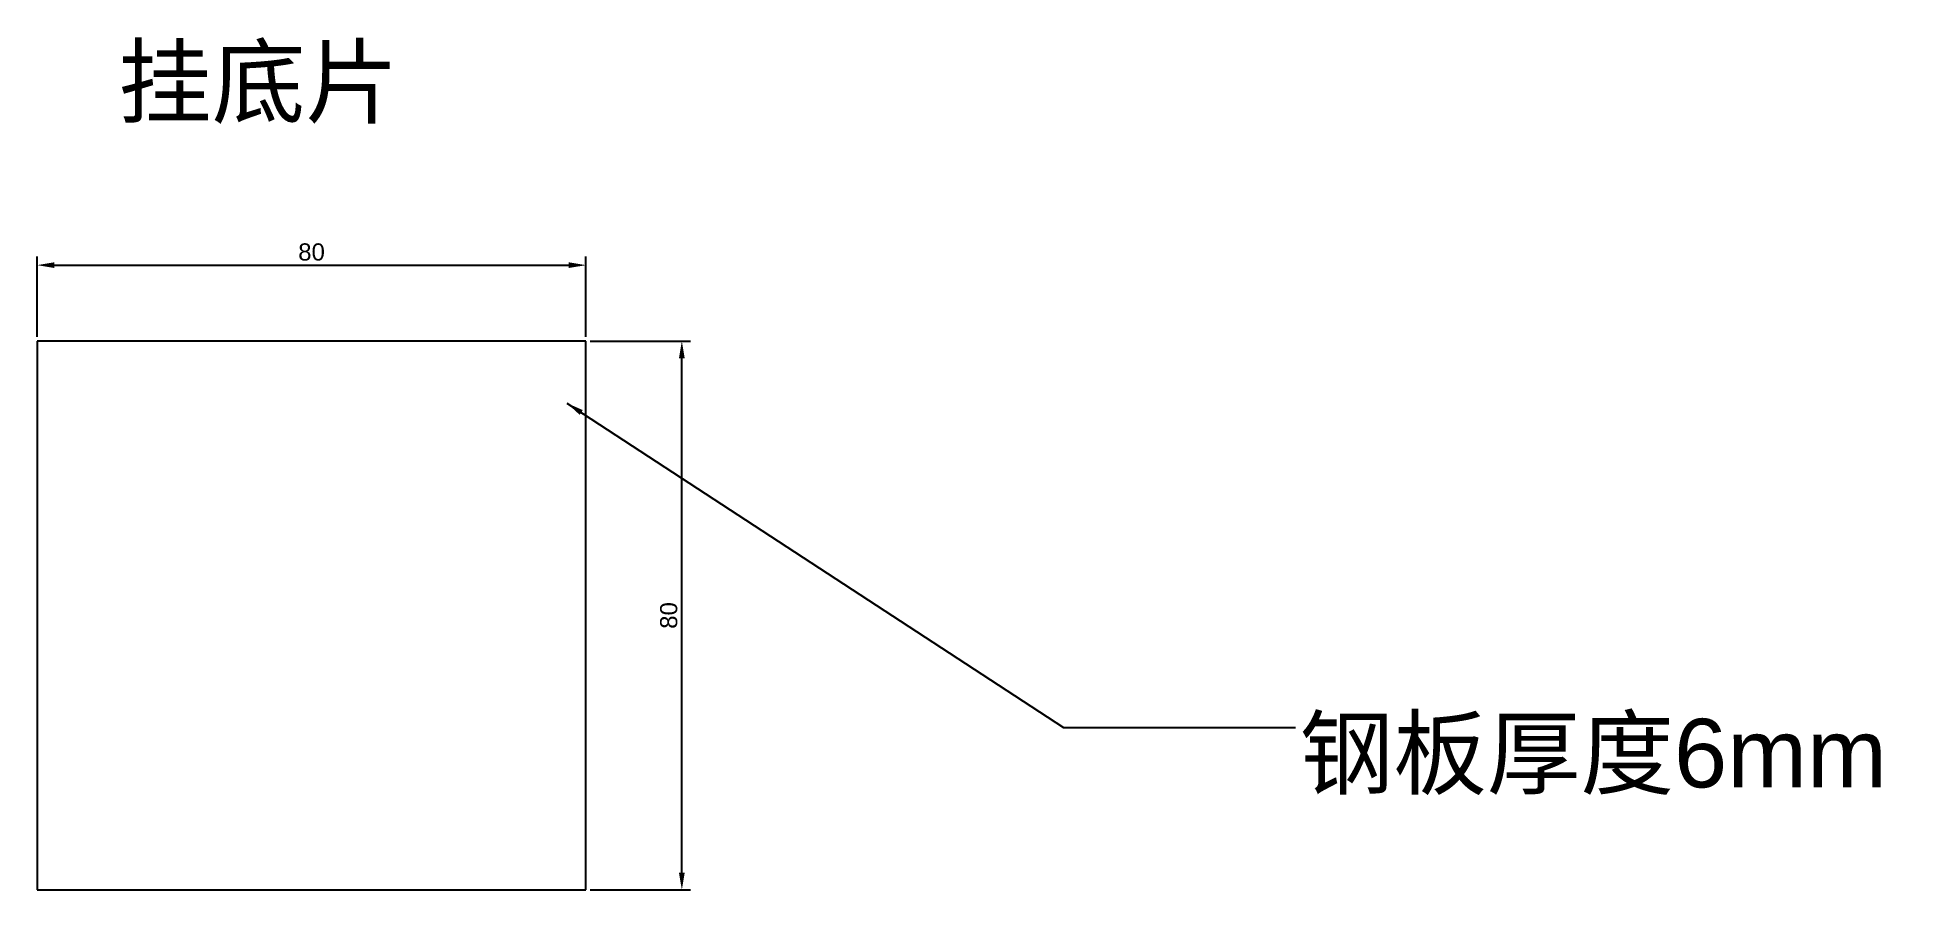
# Model space of a CAD drawing. Header units: millimetres. Extents: x 0 to 271, y 0 to 124.
import ezdxf

# ---------------------------------------------------------------- set-up
doc = ezdxf.new("R2010")
doc.units = ezdxf.units.MM
doc.styles.get("Standard").update_dxf_attribs({"font": 'arial.ttf'})
doc.dimstyles.new('ISO-25', dxfattribs={"dimtxt": 2.5, "dimasz": 2.5, "dimexe": 1.25, "dimexo": 0.625, "dimtad": 1, "dimtxsty": 'Standard', "dimcen": 2.5, "dimadec": 0, "dimazin": 0, "dimtfac": 1, "dimtmove": 0, "dimatfit": 3, "dimfxl": 1, "dimarcsym": 0})

# ---------------------------------------------------------------- blocks, each defined once
blk = doc.blocks.new('*D12')
at = {"color": 0, "lineweight": -2, "transparency": 16777216}
for p, q in [((0, 80.62), (0, 92.32)), ((80, 80.62), (80, 92.32)), ((2.5, 91.07), (77.5, 91.07))]:
    blk.add_line(p, q, dxfattribs=at)
at = {"color": 0, "transparency": 16777216}
for points in [[(2.5, 91.49), (2.5, 90.66), (0, 91.07)], [(77.5, 91.49), (77.5, 90.66), (80, 91.07)]]:
    blk.add_solid(points, dxfattribs=at)
at = {"layer": 'Defpoints', "color": 0, "transparency": 16777216}
for p in [(80, 91.07), (0, 80), (80, 80)]:
    blk.add_point(p, dxfattribs=at)
at = {"color": 0, "transparency": 16777216, "insert": (40, 92.98), "char_height": 2.5, "attachment_point": 5}
blk.add_mtext('80', dxfattribs=at)
blk = doc.blocks.new('*D13')
at = {"color": 0, "lineweight": -2, "transparency": 16777216}
for p, q in [((80.62, 80), (95.23, 80)), ((93.98, 2.5), (93.98, 77.5)), ((80.62, 0), (95.23, 0))]:
    blk.add_line(p, q, dxfattribs=at)
at = {"color": 0, "transparency": 16777216}
for points in [[(93.56, 77.5), (94.4, 77.5), (93.98, 80)], [(93.56, 2.5), (94.4, 2.5), (93.98, 0)]]:
    blk.add_solid(points, dxfattribs=at)
at = {"layer": 'Defpoints', "color": 0, "transparency": 16777216}
for p in [(80, 80), (93.98, 80), (80, 0)]:
    blk.add_point(p, dxfattribs=at)
at = {"color": 0, "transparency": 16777216, "insert": (92.08, 40), "char_height": 2.5, "attachment_point": 5, "rotation": 90}
blk.add_mtext('80', dxfattribs=at)

msp = doc.modelspace()

# ---------------------------------------------------------------- linework, layer by layer
at = {"color": 0}
for p, q in [((80, 80), (0, 80)), ((0, 80), (0, 0)), ((80, 0), (80, 80)), ((0, 0), (80, 0))]:
    msp.add_line(p, q, dxfattribs=at)

# ---------------------------------------------------------------- texts
at = {"color": 2, "insert": (11.813, 122.811), "char_height": 10, "width": 95.26775, "attachment_point": 1}
msp.add_mtext('{\\fSimSun|b0|i0|c134|p2;挂底片}', dxfattribs=at)
at = {"color": 3, "insert": (184.053, 24.932), "char_height": 10, "width": 95.26775, "attachment_point": 1}
msp.add_mtext('{\\fSimSun|b0|i0|c134|p2;钢板厚度}6mm', dxfattribs=at)

# ---------------------------------------------------------------- dimensions: what is measured, and where the dimension line sits
at = {"color": 3}
dim = msp.add_linear_dim(base=(80, 91.074), p1=(0, 80), p2=(80, 80), dimstyle='ISO-25', dxfattribs=at)
dim.commit()
dim.dimension.update_dxf_attribs({"geometry": '*D12', "text_midpoint": (40, 92.975)})
dim = msp.add_linear_dim(base=(93.979, 80), p1=(80, 0), p2=(80, 80), angle=90, dimstyle='ISO-25', dxfattribs=at)
dim.commit()
dim.dimension.update_dxf_attribs({"geometry": '*D13', "text_midpoint": (92.077, 40)})

# ---------------------------------------------------------------- leaders
at = {"color": 3, "annotation_type": 0, "has_hookline": 1, "hookline_direction": 0, "text_width": 86.903}
msp.add_leader([(77.218, 70.964), (149.634, 23.682), (183.428, 23.682)], dimstyle='ISO-25', override={"dimgap": 0.625, "dimtad": 0}, dxfattribs=at)

doc.saveas('drawing.dxf')
